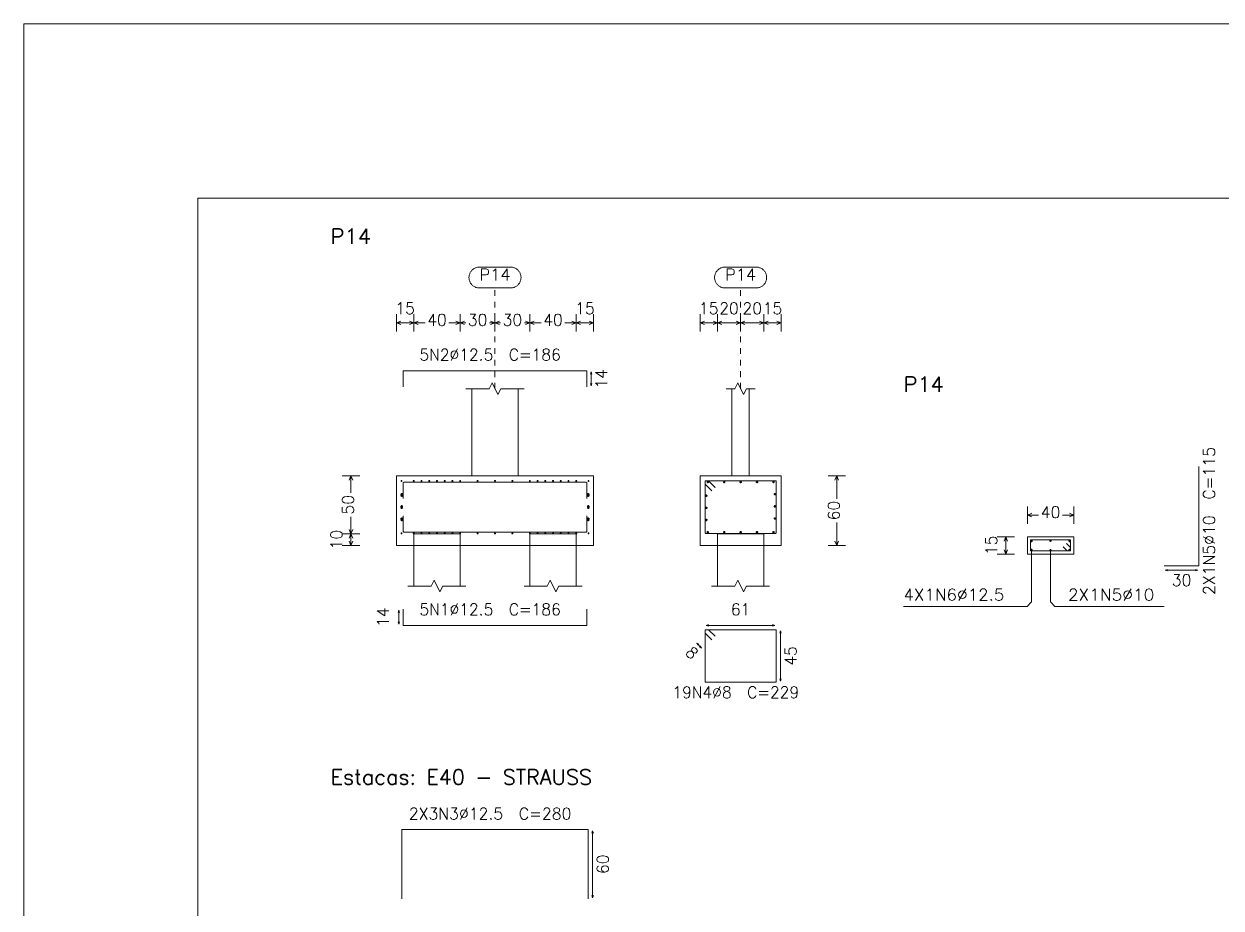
# Model space of a CAD drawing. Header units: millimetres. Extents: x 0 to 376, y 0 to 134.
# Drawn here: x 132.59 to 153.22, y 60.57 to 75.8 of the extents above; entities that cross this region are included whole.
import ezdxf
from ezdxf.enums import TextEntityAlignment as Align

# ---------------------------------------------------------------- set-up
doc = ezdxf.new("R2010")
doc.units = ezdxf.units.MM
doc.linetypes.add('CYPE_PUNTO', pattern=[0.075, 0, -0.075])
for name, color, linetype, lineweight in [('FUN_COTAS', 2, 'Continuous', 0), ('FUN_DES_ARMADURAS', 4, 'Continuous', 0), ('FUN_GEOMETRIA', 2, 'Continuous', 0), ('FUN_REFEREN', 2, 'Continuous', 0), ('FUN_TXT_ARMADURAS', 3, 'Continuous', 0), ('QUAD_BORDA', 1, 'Continuous', 20), ('QUAD_LIMITES', 2, 'Continuous', 0)]:
    doc.layers.add(name, color=color, linetype=linetype, lineweight=lineweight)
doc.styles.add('CYPETXT', font='romans__.ttf', dxfattribs={"height": 0.2})

msp = doc.modelspace()

# ---------------------------------------------------------------- hatches: boundary and pattern name
at = {"layer": 'FUN_DES_ARMADURAS'}
h = msp.add_hatch(color=256, dxfattribs=at)
edge = h.paths.add_edge_path(flags=0)
edge.add_arc((144.4394, 67.7551), 0.0016, 0, 360)
h = msp.add_hatch(color=256, dxfattribs=at)
edge = h.paths.add_edge_path(flags=0)
edge.add_arc((144.4974, 67.8131), 0.0016, 0, 360)
h = msp.add_hatch(color=256, dxfattribs=at)
edge = h.paths.add_edge_path(flags=0)
edge.add_arc((139.1223, 67.6257), 0.0016, 0, 360)
h = msp.add_hatch(color=256, dxfattribs=at)
edge = h.paths.add_edge_path(flags=0)
edge.add_arc((142.2873, 67.6257), 0.0016, 0, 360)
h = msp.add_hatch(color=256, dxfattribs=at)
edge = h.paths.add_edge_path(flags=0)
edge.add_arc((139.1223, 67.3227), 0.0016, 0, 360)
h = msp.add_hatch(color=256, dxfattribs=at)
edge = h.paths.add_edge_path(flags=0)
edge.add_arc((142.2873, 67.3227), 0.0016, 0, 360)
h = msp.add_hatch(color=256, dxfattribs=at)
edge = h.paths.add_edge_path(flags=0)
edge.add_arc((150.499, 66.7899), 0.0016, 0, 360)
h = msp.add_hatch(color=256, dxfattribs=at)
edge = h.paths.add_edge_path(flags=0)
edge.add_arc((150.554, 66.8449), 0.0016, 0, 360)

# ---------------------------------------------------------------- linework, layer by layer
at = {"layer": 'FUN_COTAS', "linetype": 'CYPE_PUNTO'}
for p, q in [((140.7047, 69.5143), (140.7047, 71.2503)), ((144.9383, 69.5143), (144.9383, 71.2503))]:
    msp.add_line(p, q, dxfattribs=at)
at = {"layer": 'FUN_COTAS'}
for p, q in [((139.0048, 70.5003), (139.0048, 70.8003)), ((139.3048, 70.5003), (139.3048, 70.8003)), ((139.3048, 70.5003), (139.3048, 70.8003)), ((140.1047, 70.5003), (140.1047, 70.8003)), ((140.1047, 70.5003), (140.1047, 70.8003)), ((140.7047, 70.5003), (140.7047, 70.8003)), ((140.7047, 70.5003), (140.7047, 70.8003)), ((141.3048, 70.5003), (141.3048, 70.8003)), ((141.3048, 70.5003), (141.3048, 70.8003)), ((142.1047, 70.5003), (142.1047, 70.8003)), ((142.1047, 70.5003), (142.1047, 70.8003)), ((142.4048, 70.5003), (142.4048, 70.8003)), ((144.2382, 70.5003), (144.2382, 70.8003)), ((144.5383, 70.5003), (144.5383, 70.8003)), ((144.5383, 70.5003), (144.5383, 70.8003)), ((144.9383, 70.5003), (144.9383, 70.8003)), ((144.9383, 70.5003), (144.9383, 70.8003)), ((145.3382, 70.5003), (145.3382, 70.8003)), ((145.3382, 70.5003), (145.3382, 70.8003)), ((145.6382, 70.5003), (145.6382, 70.8003)), ((139.0048, 70.6502), (139.0797, 70.6803)), ((139.0048, 70.6502), (139.0797, 70.6202)), ((139.0048, 70.6502), (139.3048, 70.6502)), ((139.3048, 70.6502), (139.2297, 70.6803)), ((139.3048, 70.6502), (139.2297, 70.6202)), ((139.3048, 70.6502), (139.3798, 70.6803)), ((139.3048, 70.6502), (139.3798, 70.6202)), ((139.3048, 70.6502), (139.4992, 70.6502)), ((139.9102, 70.6502), (140.1047, 70.6502)), ((140.1047, 70.6502), (140.0298, 70.6803)), ((140.1047, 70.6502), (140.0298, 70.6202)), ((140.1047, 70.6502), (140.1798, 70.6803)), ((140.1047, 70.6502), (140.1798, 70.6202)), ((140.1047, 70.6502), (140.1993, 70.6502)), ((140.6103, 70.6502), (140.7047, 70.6502)), ((140.7047, 70.6502), (140.6298, 70.6803)), ((140.7047, 70.6502), (140.6298, 70.6202)), ((140.7047, 70.6502), (140.7798, 70.6803)), ((140.7047, 70.6502), (140.7798, 70.6202)), ((140.7047, 70.6502), (140.7993, 70.6502)), ((141.2103, 70.6502), (141.3048, 70.6502)), ((141.3048, 70.6502), (141.2297, 70.6803)), ((141.3048, 70.6502), (141.2297, 70.6202)), ((141.3048, 70.6502), (141.3798, 70.6803)), ((141.3048, 70.6502), (141.3798, 70.6202)), ((141.3048, 70.6502), (141.4992, 70.6502)), ((141.9102, 70.6502), (142.1047, 70.6502)), ((142.1047, 70.6502), (142.0298, 70.6803)), ((142.1047, 70.6502), (142.0298, 70.6202)), ((142.1047, 70.6502), (142.1798, 70.6803)), ((142.1047, 70.6502), (142.1798, 70.6202)), ((142.1047, 70.6502), (142.4048, 70.6502)), ((142.4048, 70.6502), (142.3297, 70.6803)), ((142.4048, 70.6502), (142.3297, 70.6202)), ((144.2382, 70.6502), (144.3133, 70.6803)), ((144.2382, 70.6502), (144.3133, 70.6202)), ((144.2382, 70.6502), (144.5383, 70.6502)), ((144.5383, 70.6502), (144.4632, 70.6803)), ((144.5383, 70.6502), (144.4632, 70.6202)), ((144.5383, 70.6502), (144.6132, 70.6803)), ((144.5383, 70.6502), (144.6132, 70.6202)), ((144.5383, 70.6502), (144.9383, 70.6502)), ((144.9383, 70.6502), (144.8632, 70.6803)), ((144.9383, 70.6502), (144.8632, 70.6202)), ((144.9383, 70.6502), (145.0132, 70.6803)), ((144.9383, 70.6502), (145.0132, 70.6202)), ((144.9383, 70.6502), (145.3382, 70.6502)), ((145.3382, 70.6502), (145.2632, 70.6803)), ((145.3382, 70.6502), (145.2632, 70.6202)), ((145.3382, 70.6502), (145.4133, 70.6803)), ((145.3382, 70.6502), (145.4133, 70.6202)), ((145.3382, 70.6502), (145.6382, 70.6502)), ((145.6382, 70.6502), (145.5633, 70.6803)), ((145.6382, 70.6502), (145.5633, 70.6202)), ((138.0722, 68.0143), (138.3723, 68.0143)), ((138.2223, 68.0143), (138.1923, 67.9393)), ((138.2223, 68.0143), (138.2523, 67.9393)), ((138.2223, 67.7198), (138.2223, 68.0143)), ((146.4443, 68.0143), (146.7442, 68.0143)), ((146.5942, 68.0143), (146.5642, 67.9393)), ((146.5942, 68.0143), (146.6242, 67.9393)), ((146.5942, 67.6197), (146.5942, 68.0143)), ((149.8798, 67.1875), (149.8798, 67.4875)), ((150.6798, 67.1875), (150.6798, 67.4875)), ((138.2223, 67.0143), (138.2223, 67.3088)), ((149.8798, 67.3375), (149.9547, 67.3675)), ((149.8798, 67.3375), (149.9547, 67.3075)), ((149.8798, 67.3375), (150.0743, 67.3375)), ((150.4853, 67.3375), (150.6798, 67.3375)), ((150.6798, 67.3375), (150.6047, 67.3675)), ((150.6798, 67.3375), (150.6047, 67.3075)), ((138.2223, 67.0143), (138.1923, 67.0893)), ((138.2223, 67.0143), (138.2523, 67.0893)), ((146.5942, 66.8143), (146.5942, 67.2087)), ((138.0722, 67.0143), (138.3723, 67.0143)), ((138.0722, 67.0143), (138.3723, 67.0143)), ((138.2223, 67.0143), (138.1923, 66.9393)), ((138.2223, 66.8143), (138.1923, 66.8893)), ((138.2223, 67.0143), (138.2523, 66.9393)), ((138.2223, 66.8143), (138.2223, 67.0143)), ((138.2223, 66.8143), (138.2523, 66.8893)), ((146.5942, 66.8143), (146.5642, 66.8893)), ((146.5942, 66.8143), (146.6242, 66.8893)), ((149.358, 66.9643), (149.658, 66.9643)), ((149.508, 66.9643), (149.478, 66.8893)), ((149.508, 66.9643), (149.538, 66.8893)), ((149.508, 66.6642), (149.508, 66.9643)), ((138.0722, 66.8143), (138.3723, 66.8143)), ((146.4443, 66.8143), (146.7442, 66.8143)), ((149.358, 66.6642), (149.658, 66.6642)), ((149.508, 66.6642), (149.478, 66.7392)), ((149.508, 66.6642), (149.538, 66.7392))]:
    msp.add_line(p, q, dxfattribs=at)
for points in [[(140.9733, 71.6103), (140.9853, 71.6098), (140.9972, 71.6086), (141.0091, 71.6066), (141.0208, 71.6039), (141.0323, 71.6003), (141.0435, 71.596), (141.0544, 71.5909), (141.065, 71.5851), (141.0751, 71.5786), (141.0848, 71.5715), (141.094, 71.5637), (141.1026, 71.5554), (141.1107, 71.5465), (141.1182, 71.537), (141.125, 71.5271), (141.1311, 71.5168), (141.1365, 71.506), (141.1412, 71.4949), (141.1452, 71.4836), (141.1483, 71.472), (141.1507, 71.4602), (141.1523, 71.4483), (141.1531, 71.4363), (141.1531, 71.4242), (141.1523, 71.4122), (141.1507, 71.4003), (141.1483, 71.3885), (141.1452, 71.3769), (141.1412, 71.3656), (141.1365, 71.3545), (141.1311, 71.3437), (141.125, 71.3334), (141.1182, 71.3235), (141.1107, 71.314), (141.1026, 71.3051), (141.094, 71.2968), (141.0848, 71.289), (141.0751, 71.2819), (141.065, 71.2754), (141.0544, 71.2696), (141.0435, 71.2645), (141.0323, 71.2602), (141.0208, 71.2566), (141.0091, 71.2539), (140.9972, 71.2519), (140.9853, 71.2507), (140.9733, 71.2503), (140.4363, 71.2503), (140.4242, 71.2507), (140.4123, 71.2519), (140.4004, 71.2539), (140.3887, 71.2566), (140.3772, 71.2602), (140.366, 71.2645), (140.3551, 71.2696), (140.3445, 71.2754), (140.3344, 71.2819), (140.3247, 71.289), (140.3155, 71.2968), (140.3069, 71.3051), (140.2988, 71.314), (140.2913, 71.3235), (140.2845, 71.3334), (140.2784, 71.3437), (140.273, 71.3545), (140.2683, 71.3656), (140.2643, 71.3769), (140.2612, 71.3885), (140.2588, 71.4003), (140.2572, 71.4122), (140.2564, 71.4242), (140.2564, 71.4363), (140.2572, 71.4483), (140.2588, 71.4602), (140.2612, 71.472), (140.2643, 71.4836), (140.2683, 71.4949), (140.273, 71.506), (140.2784, 71.5168), (140.2845, 71.5271), (140.2913, 71.537), (140.2988, 71.5465), (140.3069, 71.5554), (140.3155, 71.5637), (140.3247, 71.5715), (140.3344, 71.5786), (140.3445, 71.5851), (140.3551, 71.5909), (140.366, 71.596), (140.3772, 71.6003), (140.3887, 71.6039), (140.4004, 71.6066), (140.4123, 71.6086), (140.4242, 71.6098), (140.4363, 71.6103), (140.9733, 71.6103)], [(145.2067, 71.6103), (145.2188, 71.6098), (145.2307, 71.6086), (145.2426, 71.6066), (145.2543, 71.6039), (145.2658, 71.6003), (145.277, 71.596), (145.2879, 71.5909), (145.2985, 71.5851), (145.3086, 71.5786), (145.3183, 71.5715), (145.3275, 71.5637), (145.3361, 71.5554), (145.3442, 71.5465), (145.3517, 71.537), (145.3585, 71.5271), (145.3646, 71.5168), (145.37, 71.506), (145.3747, 71.4949), (145.3787, 71.4836), (145.3818, 71.472), (145.3842, 71.4602), (145.3858, 71.4483), (145.3866, 71.4363), (145.3866, 71.4242), (145.3858, 71.4122), (145.3842, 71.4003), (145.3818, 71.3885), (145.3787, 71.3769), (145.3747, 71.3656), (145.37, 71.3545), (145.3646, 71.3437), (145.3585, 71.3334), (145.3517, 71.3235), (145.3442, 71.314), (145.3361, 71.3051), (145.3275, 71.2968), (145.3183, 71.289), (145.3086, 71.2819), (145.2985, 71.2754), (145.2879, 71.2696), (145.277, 71.2645), (145.2658, 71.2602), (145.2543, 71.2566), (145.2426, 71.2539), (145.2307, 71.2519), (145.2188, 71.2507), (145.2067, 71.2503), (144.6697, 71.2503), (144.6577, 71.2507), (144.6458, 71.2519), (144.6339, 71.2539), (144.6222, 71.2566), (144.6107, 71.2602), (144.5995, 71.2645), (144.5886, 71.2696), (144.578, 71.2754), (144.5679, 71.2819), (144.5582, 71.289), (144.549, 71.2968), (144.5404, 71.3051), (144.5323, 71.314), (144.5248, 71.3235), (144.518, 71.3334), (144.5119, 71.3437), (144.5065, 71.3545), (144.5018, 71.3656), (144.4978, 71.3769), (144.4947, 71.3885), (144.4923, 71.4003), (144.4907, 71.4122), (144.4899, 71.4242), (144.4899, 71.4363), (144.4907, 71.4483), (144.4923, 71.4602), (144.4947, 71.472), (144.4978, 71.4836), (144.5018, 71.4949), (144.5065, 71.506), (144.5119, 71.5168), (144.518, 71.5271), (144.5248, 71.537), (144.5323, 71.5465), (144.5404, 71.5554), (144.549, 71.5637), (144.5582, 71.5715), (144.5679, 71.5786), (144.578, 71.5851), (144.5886, 71.5909), (144.5995, 71.596), (144.6107, 71.6003), (144.6222, 71.6039), (144.6339, 71.6066), (144.6458, 71.6086), (144.6577, 71.6098), (144.6697, 71.6103), (145.2067, 71.6103)]]:
    msp.add_lwpolyline(points, close=True, dxfattribs=at)
at = {"layer": 'FUN_DES_ARMADURAS'}
for p, q in [((139.0807, 67.9262), (139.1047, 67.9262)), ((139.0927, 67.9142), (139.0927, 67.9382)), ((139.2928, 67.9262), (139.3168, 67.9262)), ((139.3048, 67.9142), (139.3048, 67.9382)), ((139.4261, 67.9262), (139.4501, 67.9262)), ((139.4381, 67.9142), (139.4381, 67.9382)), ((139.5594, 67.9262), (139.5834, 67.9262)), ((139.5714, 67.9142), (139.5714, 67.9382)), ((139.6927, 67.9262), (139.7167, 67.9262)), ((139.7047, 67.9142), (139.7047, 67.9382)), ((139.8261, 67.9262), (139.8501, 67.9262)), ((139.8381, 67.9142), (139.8381, 67.9382)), ((139.9594, 67.9262), (139.9834, 67.9262)), ((139.9714, 67.9142), (139.9714, 67.9382)), ((140.0927, 67.9262), (140.1167, 67.9262)), ((140.1047, 67.9142), (140.1047, 67.9382)), ((140.3928, 67.9262), (140.4168, 67.9262)), ((140.4048, 67.9142), (140.4048, 67.9382)), ((140.6927, 67.9262), (140.7167, 67.9262)), ((140.7047, 67.9142), (140.7047, 67.9382)), ((140.9928, 67.9262), (141.0168, 67.9262)), ((141.0048, 67.9142), (141.0048, 67.9382)), ((141.2928, 67.9262), (141.3168, 67.9262)), ((141.3048, 67.9142), (141.3048, 67.9382)), ((141.4261, 67.9262), (141.4501, 67.9262)), ((141.4381, 67.9142), (141.4381, 67.9382)), ((141.5594, 67.9262), (141.5834, 67.9262)), ((141.5714, 67.9142), (141.5714, 67.9382)), ((141.6927, 67.9262), (141.7167, 67.9262)), ((141.7047, 67.9142), (141.7047, 67.9382)), ((141.8261, 67.9262), (141.8501, 67.9262)), ((141.8381, 67.9142), (141.8381, 67.9382)), ((141.9594, 67.9262), (141.9834, 67.9262)), ((141.9714, 67.9142), (141.9714, 67.9382)), ((142.0927, 67.9262), (142.1167, 67.9262)), ((142.1047, 67.9142), (142.1047, 67.9382)), ((142.3048, 67.9262), (142.3288, 67.9262)), ((142.3168, 67.9142), (142.3168, 67.9382)), ((144.353, 67.9057), (144.3905, 67.9057)), ((144.3717, 67.887), (144.3717, 67.9245)), ((144.6362, 67.9057), (144.6738, 67.9057)), ((144.655, 67.887), (144.655, 67.9245)), ((144.9195, 67.9057), (144.957, 67.9057)), ((144.9383, 67.887), (144.9383, 67.9245)), ((145.2028, 67.9057), (145.2403, 67.9057)), ((145.2215, 67.887), (145.2215, 67.9245)), ((145.486, 67.9057), (145.5235, 67.9057)), ((145.5048, 67.887), (145.5048, 67.9245)), ((139.0785, 67.6963), (139.116, 67.6963)), ((139.0973, 67.6775), (139.0973, 67.715)), ((139.0973, 67.6525), (139.0973, 67.69)), ((142.2935, 67.6963), (142.331, 67.6963)), ((142.3123, 67.6775), (142.3123, 67.715)), ((142.3123, 67.6525), (142.3123, 67.69)), ((144.3467, 67.6525), (144.3467, 67.69)), ((145.511, 67.6963), (145.5485, 67.6963)), ((145.5298, 67.6775), (145.5298, 67.715)), ((139.0785, 67.6713), (139.116, 67.6713)), ((139.0785, 67.4868), (139.116, 67.4868)), ((139.0973, 67.468), (139.0973, 67.5055)), ((139.0973, 67.443), (139.0973, 67.4805)), ((142.2935, 67.6713), (142.331, 67.6713)), ((142.2935, 67.4868), (142.331, 67.4868)), ((142.3123, 67.468), (142.3123, 67.5055)), ((142.3123, 67.443), (142.3123, 67.4805)), ((144.328, 67.6713), (144.3655, 67.6713)), ((144.3467, 67.443), (144.3467, 67.4805)), ((145.511, 67.4868), (145.5485, 67.4868)), ((145.5298, 67.468), (145.5298, 67.5055)), ((139.0785, 67.4617), (139.116, 67.4617)), ((139.0785, 67.2772), (139.116, 67.2772)), ((139.0973, 67.2585), (139.0973, 67.296)), ((139.0973, 67.2335), (139.0973, 67.271)), ((142.2935, 67.4617), (142.331, 67.4617)), ((142.2935, 67.2772), (142.331, 67.2772)), ((142.3123, 67.2585), (142.3123, 67.296)), ((142.3123, 67.2335), (142.3123, 67.271)), ((144.328, 67.4617), (144.3655, 67.4617)), ((144.3467, 67.2335), (144.3467, 67.271)), ((145.511, 67.2772), (145.5485, 67.2772)), ((145.5298, 67.2585), (145.5298, 67.296)), ((139.0785, 67.2523), (139.116, 67.2523)), ((142.2935, 67.2523), (142.331, 67.2523)), ((144.328, 67.2523), (144.3655, 67.2523)), ((144.3717, 67.024), (144.3717, 67.0615)), ((144.655, 67.024), (144.655, 67.0615)), ((144.9383, 67.024), (144.9383, 67.0615)), ((145.2215, 67.024), (145.2215, 67.0615)), ((145.5048, 67.024), (145.5048, 67.0615)), ((139.0807, 67.0222), (139.1047, 67.0222)), ((139.0927, 67.0102), (139.0927, 67.0343)), ((139.2928, 67.0222), (139.3168, 67.0222)), ((139.3048, 67.0102), (139.3048, 67.0343)), ((139.4261, 67.0222), (139.4501, 67.0222)), ((139.4381, 67.0102), (139.4381, 67.0343)), ((139.5594, 67.0222), (139.5834, 67.0222)), ((139.5714, 67.0102), (139.5714, 67.0343)), ((139.6927, 67.0222), (139.7167, 67.0222)), ((139.7047, 67.0102), (139.7047, 67.0343)), ((139.8261, 67.0222), (139.8501, 67.0222)), ((139.8381, 67.0102), (139.8381, 67.0343)), ((139.9594, 67.0222), (139.9834, 67.0222)), ((139.9714, 67.0102), (139.9714, 67.0343)), ((140.0927, 67.0222), (140.1167, 67.0222)), ((140.1047, 67.0102), (140.1047, 67.0343)), ((140.3928, 67.0222), (140.4168, 67.0222)), ((140.4048, 67.0102), (140.4048, 67.0343)), ((140.6927, 67.0222), (140.7167, 67.0222)), ((140.7047, 67.0102), (140.7047, 67.0343)), ((140.9928, 67.0222), (141.0168, 67.0222)), ((141.0048, 67.0102), (141.0048, 67.0343)), ((141.2928, 67.0222), (141.3168, 67.0222)), ((141.3048, 67.0102), (141.3048, 67.0343)), ((141.4261, 67.0222), (141.4501, 67.0222)), ((141.4381, 67.0102), (141.4381, 67.0343)), ((141.5594, 67.0222), (141.5834, 67.0222)), ((141.5714, 67.0102), (141.5714, 67.0343)), ((141.6927, 67.0222), (141.7167, 67.0222)), ((141.7047, 67.0102), (141.7047, 67.0343)), ((141.8261, 67.0222), (141.8501, 67.0222)), ((141.8381, 67.0102), (141.8381, 67.0343)), ((141.9594, 67.0222), (141.9834, 67.0222)), ((141.9714, 67.0102), (141.9714, 67.0343)), ((142.0927, 67.0222), (142.1167, 67.0222)), ((142.1047, 67.0102), (142.1047, 67.0343)), ((142.3048, 67.0222), (142.3288, 67.0222)), ((142.3168, 67.0102), (142.3168, 67.0343)), ((144.353, 67.0427), (144.3905, 67.0427)), ((144.6362, 67.0427), (144.6738, 67.0427)), ((144.9195, 67.0427), (144.957, 67.0427)), ((145.2028, 67.0427), (145.2403, 67.0427)), ((145.486, 67.0427), (145.5235, 67.0427)), ((149.9335, 66.8918), (149.971, 66.8918)), ((149.9335, 66.8918), (149.971, 66.8918)), ((149.9522, 66.873), (149.9522, 66.9105)), ((149.9522, 66.873), (149.9522, 66.9105)), ((150.2647, 66.8942), (150.2947, 66.8942)), ((150.2647, 66.8942), (150.2947, 66.8942)), ((150.2798, 66.8792), (150.2798, 66.9093)), ((150.2798, 66.8792), (150.2798, 66.9093)), ((150.5885, 66.8918), (150.626, 66.8918)), ((150.5885, 66.8918), (150.626, 66.8918)), ((150.6072, 66.873), (150.6072, 66.9105)), ((150.6072, 66.873), (150.6072, 66.9105)), ((149.9335, 66.7368), (149.971, 66.7368)), ((149.9335, 66.7368), (149.971, 66.7368)), ((149.9522, 66.718), (149.9522, 66.7555)), ((149.9522, 66.718), (149.9522, 66.7555)), ((150.2647, 66.7343), (150.2947, 66.7343)), ((150.2647, 66.7343), (150.2947, 66.7343)), ((150.2798, 66.7193), (150.2798, 66.7493)), ((150.2798, 66.7193), (150.2798, 66.7493)), ((150.5885, 66.7368), (150.626, 66.7368)), ((150.5885, 66.7368), (150.626, 66.7368)), ((150.6072, 66.718), (150.6072, 66.7555)), ((150.6072, 66.718), (150.6072, 66.7555))]:
    msp.add_line(p, q, dxfattribs=at)
for points in [[(142.2873, 69.5452), (142.2873, 69.8252), (139.1223, 69.8252), (139.1223, 69.5452)], [(152.2378, 66.4643), (152.8377, 66.4643), (152.8377, 68.1732)], [(142.2873, 67.6257), (142.2873, 67.8882), (142.2849, 67.897), (142.2785, 67.9034), (142.2697, 67.9057), (139.1397, 67.9057), (139.131, 67.9034), (139.1246, 67.897), (139.1223, 67.8882), (139.1223, 67.6257)], [(144.4394, 67.7551), (144.3301, 67.8644), (144.3272, 67.8687), (144.3262, 67.8736), (144.3262, 67.9133), (144.328, 67.9198), (144.3327, 67.9245), (144.3392, 67.9262), (145.5373, 67.9262), (145.5437, 67.9245), (145.5485, 67.9198), (145.5503, 67.9133), (145.5503, 67.0352), (145.5485, 67.0287), (145.5437, 67.024), (145.5373, 67.0222), (144.3392, 67.0222), (144.3327, 67.024), (144.328, 67.0287), (144.3262, 67.0352), (144.3262, 67.9133), (144.328, 67.9198), (144.3327, 67.9245), (144.3392, 67.9262), (144.3789, 67.9262), (144.3838, 67.9253), (144.3881, 67.9224), (144.4974, 67.8131)], [(139.1223, 67.3227), (139.1223, 67.0602), (139.1246, 67.0515), (139.131, 67.0451), (139.1397, 67.0427), (142.2697, 67.0427), (142.2785, 67.0451), (142.2849, 67.0515), (142.2873, 67.0602), (142.2873, 67.3227)], [(150.554, 66.8449), (150.6218, 66.7772), (150.624, 66.7739), (150.6248, 66.7701), (150.6248, 66.7292), (150.6234, 66.7242), (150.6198, 66.7206), (150.6148, 66.7193), (149.9447, 66.7193), (149.9397, 66.7206), (149.9361, 66.7242), (149.9348, 66.7293), (149.9348, 66.8992), (149.9361, 66.9043), (149.9397, 66.9079), (149.9447, 66.9093), (150.6147, 66.9093), (150.6198, 66.9079), (150.6234, 66.9043), (150.6248, 66.8993), (150.6248, 66.7292), (150.6234, 66.7242), (150.6198, 66.7206), (150.6148, 66.7193), (150.5739, 66.7193), (150.5701, 66.72), (150.5668, 66.7222), (150.499, 66.7899)], [(139.1223, 65.7163), (139.1223, 65.4363), (142.2873, 65.4363), (142.2873, 65.7163)], [(144.4394, 65.1901), (144.3262, 65.3033), (144.3262, 65.3612), (145.5503, 65.3612), (145.5503, 64.4573), (144.3262, 64.4573), (144.3262, 65.3612), (144.3842, 65.3612), (144.4974, 65.2481)], [(142.3123, 60.7218), (142.3123, 61.9173), (139.0973, 61.9173), (139.0973, 60.7218)]]:
    msp.add_lwpolyline(points, dxfattribs=at)
for centre, radius in [((139.0927, 67.9262), 0.008), ((139.3048, 67.9262), 0.008), ((139.4381, 67.9262), 0.008), ((139.5714, 67.9262), 0.008), ((139.7047, 67.9262), 0.008), ((139.8381, 67.9262), 0.008), ((139.9714, 67.9262), 0.008), ((140.1047, 67.9262), 0.008), ((140.4048, 67.9262), 0.008), ((140.7047, 67.9262), 0.008), ((141.0048, 67.9262), 0.008), ((141.3048, 67.9262), 0.008), ((141.4381, 67.9262), 0.008), ((141.5714, 67.9262), 0.008), ((141.7047, 67.9262), 0.008), ((141.8381, 67.9262), 0.008), ((141.9714, 67.9262), 0.008), ((142.1047, 67.9262), 0.008), ((142.3168, 67.9262), 0.008), ((144.3717, 67.9057), 0.0125), ((144.655, 67.9057), 0.0125), ((144.9383, 67.9057), 0.0125), ((145.2215, 67.9057), 0.0125), ((145.5048, 67.9057), 0.0125), ((139.0973, 67.6963), 0.0125), ((139.0973, 67.6713), 0.0125), ((142.3123, 67.6963), 0.0125), ((142.3123, 67.6713), 0.0125), ((144.3467, 67.6713), 0.0125), ((144.4394, 67.7551), 0.0016), ((144.4974, 67.8131), 0.0016), ((145.5298, 67.6963), 0.0125), ((139.0973, 67.4868), 0.0125), ((139.0973, 67.4617), 0.0125), ((139.1223, 67.6257), 0.0016), ((142.2873, 67.6257), 0.0016), ((142.3123, 67.4868), 0.0125), ((142.3123, 67.4617), 0.0125), ((144.3467, 67.4617), 0.0125), ((145.5298, 67.4868), 0.0125), ((139.0973, 67.2772), 0.0125), ((139.0973, 67.2523), 0.0125), ((139.1223, 67.3227), 0.0016), ((142.2873, 67.3227), 0.0016), ((142.3123, 67.2772), 0.0125), ((142.3123, 67.2523), 0.0125), ((144.3467, 67.2523), 0.0125), ((145.5298, 67.2772), 0.0125), ((139.0927, 67.0222), 0.008), ((139.3048, 67.0222), 0.008), ((139.4381, 67.0222), 0.008), ((139.5714, 67.0222), 0.008), ((139.7047, 67.0222), 0.008), ((139.8381, 67.0222), 0.008), ((139.9714, 67.0222), 0.008), ((140.1047, 67.0222), 0.008), ((140.4048, 67.0222), 0.008), ((140.7047, 67.0222), 0.008), ((141.0048, 67.0222), 0.008), ((141.3048, 67.0222), 0.008), ((141.4381, 67.0222), 0.008), ((141.5714, 67.0222), 0.008), ((141.7047, 67.0222), 0.008), ((141.8381, 67.0222), 0.008), ((141.9714, 67.0222), 0.008), ((142.1047, 67.0222), 0.008), ((142.3168, 67.0222), 0.008), ((144.3717, 67.0427), 0.0125), ((144.655, 67.0427), 0.0125), ((144.9383, 67.0427), 0.0125), ((145.2215, 67.0427), 0.0125), ((145.5048, 67.0427), 0.0125), ((149.9522, 66.8918), 0.0125), ((149.9522, 66.8918), 0.0125), ((150.2798, 66.8942), 0.01), ((150.2798, 66.8942), 0.01), ((150.6072, 66.8918), 0.0125), ((150.6072, 66.8918), 0.0125), ((149.9522, 66.7368), 0.0125), ((149.9522, 66.7368), 0.0125), ((150.2798, 66.7343), 0.01), ((150.2798, 66.7343), 0.01), ((150.499, 66.7899), 0.0016), ((150.554, 66.8449), 0.0016), ((150.6072, 66.7368), 0.0125), ((150.6072, 66.7368), 0.0125)]:
    msp.add_circle(centre, radius, dxfattribs=at)
at = {"layer": 'FUN_GEOMETRIA'}
for p, q in [((140.3048, 69.5143), (140.3048, 68.0143)), ((141.1047, 68.0143), (141.1047, 69.5143)), ((144.7883, 68.0143), (144.7883, 69.5143)), ((145.0882, 68.0143), (145.0882, 69.5143)), ((139.0048, 68.0143), (142.4048, 68.0143)), ((139.0048, 68.0143), (139.0048, 66.8143)), ((141.1047, 68.0143), (140.3048, 68.0143)), ((142.4048, 66.8143), (142.4048, 68.0143)), ((144.2382, 68.0143), (145.6382, 68.0143)), ((144.2382, 66.8143), (144.2382, 68.0143)), ((145.0882, 68.0143), (144.7883, 68.0143)), ((145.6382, 66.8143), (145.6382, 68.0143)), ((139.3048, 67.0143), (140.1047, 67.0143)), ((139.3048, 66.1142), (139.3048, 67.0143)), ((140.1047, 66.1142), (140.1047, 67.0143)), ((141.3048, 67.0143), (142.1047, 67.0143)), ((141.3048, 66.1142), (141.3048, 67.0143)), ((142.1047, 66.1142), (142.1047, 67.0143)), ((145.3382, 67.0143), (144.5383, 67.0143)), ((144.5383, 66.1142), (144.5383, 67.0143)), ((145.3382, 66.1142), (145.3382, 67.0143)), ((142.4048, 66.8143), (139.0048, 66.8143)), ((145.6382, 66.8143), (144.2382, 66.8143))]:
    msp.add_line(p, q, dxfattribs=at)
for points in [[(140.2047, 69.5143), (140.6047, 69.5143), (140.6548, 69.6142), (140.7548, 69.4142), (140.8048, 69.5143), (141.2047, 69.5143)], [(144.6883, 69.5143), (144.8382, 69.5143), (144.8882, 69.6142), (144.9882, 69.4142), (145.0383, 69.5143), (145.1883, 69.5143)], [(139.2047, 66.1142), (139.6047, 66.1142), (139.6548, 66.2143), (139.7548, 66.0143), (139.8048, 66.1142), (140.2047, 66.1142)], [(141.2047, 66.1142), (141.6047, 66.1142), (141.6548, 66.2143), (141.7548, 66.0143), (141.8048, 66.1142), (142.2047, 66.1142)], [(145.4383, 66.1142), (145.0383, 66.1142), (144.9882, 66.0143), (144.8882, 66.2143), (144.8382, 66.1142), (144.4383, 66.1142)]]:
    msp.add_lwpolyline(points, dxfattribs=at)
msp.add_lwpolyline([(149.8798, 66.6642), (150.6798, 66.6642), (150.6798, 66.9643), (149.8798, 66.9643), (149.8798, 66.6642)], close=True, dxfattribs=at)
at = {"layer": 'FUN_TXT_ARMADURAS'}
for p, q in [((142.3498, 69.7651), (142.3622, 69.805)), ((142.3748, 69.7651), (142.3622, 69.805)), ((142.3622, 69.5654), (142.3622, 69.805)), ((142.3498, 69.6055), (142.3622, 69.5654)), ((142.3748, 69.6055), (142.3622, 69.5654)), ((149.9522, 66.7368), (149.9522, 66.0643)), ((150.2798, 66.7343), (150.2798, 66.0643)), ((152.2979, 66.4018), (152.2579, 66.3893)), ((152.2979, 66.3768), (152.2579, 66.3893)), ((152.2579, 66.3893), (152.8176, 66.3893)), ((152.7775, 66.4018), (152.8176, 66.3893)), ((152.7775, 66.3768), (152.8176, 66.3893)), ((139.0348, 65.6561), (139.0472, 65.696)), ((139.0598, 65.6561), (139.0472, 65.696)), ((139.0472, 65.696), (139.0472, 65.4565)), ((139.0348, 65.4964), (139.0472, 65.4565)), ((139.0598, 65.4964), (139.0472, 65.4565)), ((144.3864, 65.4488), (144.3465, 65.4363)), ((144.3864, 65.4237), (144.3465, 65.4363)), ((144.3465, 65.4363), (145.53, 65.4363)), ((145.49, 65.4488), (145.53, 65.4363)), ((145.49, 65.4237), (145.53, 65.4363)), ((145.6128, 65.3011), (145.6252, 65.341)), ((145.6378, 65.3011), (145.6252, 65.341)), ((145.6252, 65.341), (145.6252, 64.4775)), ((144.2009, 65.0927), (144.1814, 65.1299)), ((144.2186, 65.1104), (144.1814, 65.1299)), ((144.266, 65.0453), (144.1814, 65.1299)), ((144.2289, 65.0647), (144.266, 65.0453)), ((144.2466, 65.0824), (144.266, 65.0453)), ((145.6128, 64.5174), (145.6252, 64.4775)), ((145.6378, 64.5174), (145.6252, 64.4775)), ((142.3748, 61.8571), (142.3872, 61.8971)), ((142.3998, 61.8571), (142.3872, 61.8971)), ((142.3872, 60.742), (142.3872, 61.8971)), ((142.3748, 60.782), (142.3872, 60.742)), ((142.3998, 60.782), (142.3872, 60.742))]:
    msp.add_line(p, q, dxfattribs=at)
for points in [[(149.9522, 66.7368), (149.9522, 66.0643), (149.9522, 65.8393), (149.8773, 65.7643), (147.7442, 65.7643)], [(150.2798, 66.7343), (150.2798, 66.0643), (150.2798, 65.8393), (150.3547, 65.7643), (152.2357, 65.7643)]]:
    msp.add_lwpolyline(points, dxfattribs=at)
at = {"layer": 'QUAD_BORDA'}
msp.add_lwpolyline([(135.5857, 49.1003), (171.5857, 49.1003), (171.5857, 72.8003), (135.5857, 72.8003), (135.5857, 49.1003)], close=True, dxfattribs=at)
at = {"layer": 'QUAD_LIMITES'}
msp.add_lwpolyline([(132.5857, 46.1003), (174.5857, 46.1003), (174.5857, 75.8003), (132.5857, 75.8003), (132.5857, 46.1003)], close=True, dxfattribs=at)

# ---------------------------------------------------------------- texts
at = {"layer": 'FUN_COTAS', "style": 'CYPETXT'}
for s, width, p, p2 in [('P14', 0.91451, (140.4363, 71.3803), (140.9733, 71.3803)), ('P14', 0.91451, (144.6697, 71.3803), (145.2067, 71.3803)), ('15', 0.872274, (138.9868, 70.8003), (139.3228, 70.8003)), ('15', 0.872274, (142.0867, 70.8003), (142.4228, 70.8003)), ('15', 0.872274, (144.2202, 70.8003), (144.5563, 70.8003)), ('20', 0.872274, (144.5702, 70.8003), (144.9062, 70.8003)), ('20', 0.872274, (144.9702, 70.8003), (145.3063, 70.8003)), ('15', 0.872274, (145.3202, 70.8003), (145.6562, 70.8003)), ('40', 0.872274, (139.5368, 70.6003), (139.8727, 70.6003)), ('30', 0.872274, (140.2368, 70.6003), (140.5728, 70.6003)), ('30', 0.872274, (140.8367, 70.6003), (141.1728, 70.6003)), ('40', 0.872274, (141.5368, 70.6003), (141.8727, 70.6003)), ('40', 0.872274, (150.1118, 67.2875), (150.4478, 67.2875))]:
    msp.add_text(s, height=0.2, dxfattribs=dict(at, width=width)).set_placement(p, p2, align=Align.FIT)
at = {"layer": 'FUN_COTAS', "style": 'CYPETXT', "width": 0.872274}
for s, p, p2 in [('50', (138.2723, 67.3462), (138.2723, 67.6823)), ('60', (146.6442, 67.2462), (146.6442, 67.5823)), ('10', (138.0722, 66.7462), (138.0722, 67.0823)), ('15', (149.358, 66.6462), (149.358, 66.9823))]:
    msp.add_text(s, height=0.2, rotation=90, dxfattribs=at).set_placement(p, p2, align=Align.FIT)
at = {"layer": 'FUN_REFEREN', "style": 'CYPETXT', "width": 0.91451}
msp.add_text('P14', height=0.26, dxfattribs=at).set_placement((137.8723, 72.0102), (138.5703, 72.0102), align=Align.FIT)
at = {"layer": 'FUN_TXT_ARMADURAS', "style": 'CYPETXT'}
for s, height, width, p, p2 in [('5N2%%c12.5  C=186', 0.2, 0.824365, (139.4027, 70.0002), (141.8388, 70.0002)), ('P14', 0.26, 0.91451, (147.7442, 69.4605), (148.4424, 69.4605)), ('30', 0.2, 0.872274, (152.3698, 66.1142), (152.7057, 66.1142)), ('4X1N6%%c12.5', 0.2, 0.93068, (147.7442, 65.8642), (149.4843, 65.8642)), ('2X1N5%%c10', 0.2, 0.942727, (150.5797, 65.8642), (152.0677, 65.8642)), ('5N1%%c12.5  C=186', 0.2, 0.824365, (139.4027, 65.6112), (141.8388, 65.6112)), ('61', 0.2, 0.872274, (144.7703, 65.6112), (145.1062, 65.6112)), ('19N4%%c8  C=229', 0.2, 0.819881, (143.7622, 64.1822), (145.9462, 64.1822)), ('Estacas: E40 - STRAUSS', 0.26, 0.863788, (137.8723, 62.6923), (142.3767, 62.6923)), ('2X3N3%%c12.5  C=280', 0.2, 0.838872, (139.2198, 62.0922), (142.0217, 62.0922))]:
    msp.add_text(s, height=height, dxfattribs=dict(at, width=width)).set_placement(p, p2, align=Align.FIT)
for s, rotation, width, p, p2 in [('14', 90, 0.872274, (142.6372, 69.5173), (142.6372, 69.8533)), ('2X1N5%%c10  C=115', 90, 0.83634, (153.1128, 65.9597), (153.1128, 68.5098)), ('14', 90, 0.872274, (138.8723, 65.4082), (138.8723, 65.7443)), ('8', 315, 0.872274, (143.9699, 64.9525), (144.0887, 64.8337)), ('45', 90, 0.872274, (145.9002, 64.7413), (145.9002, 65.0773)), ('60', 90, 0.872274, (142.6623, 61.1515), (142.6623, 61.4875))]:
    msp.add_text(s, height=0.2, rotation=rotation, dxfattribs=dict(at, width=width)).set_placement(p, p2, align=Align.FIT)

doc.saveas('drawing.dxf')
